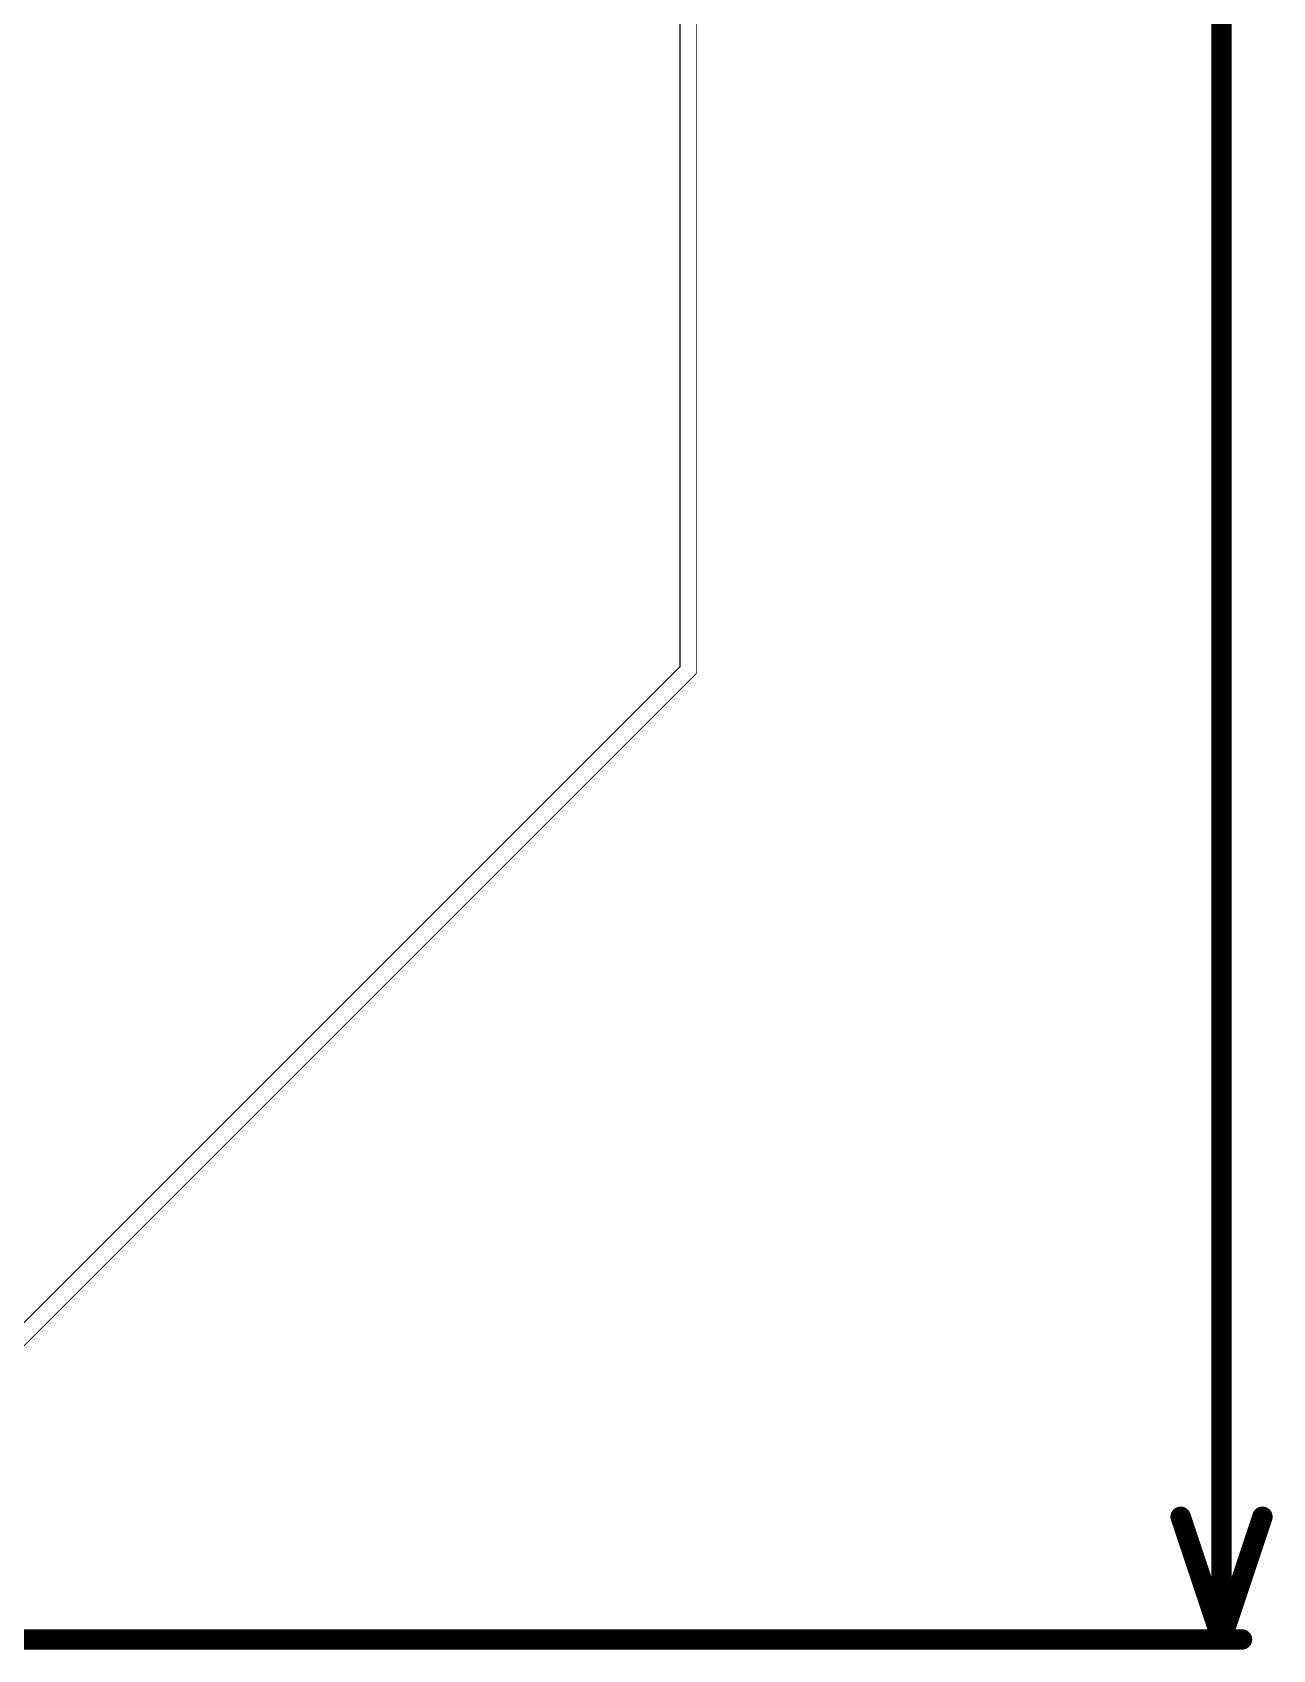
# Model space of a CAD drawing. Header units: inches. Extents: x 0 to 7.57, y 0 to 3.51.
# Drawn here: x 3.465 to 4.071, y 0.005 to 0.796 of the extents above; entities that cross this region are included whole.
import ezdxf

# ---------------------------------------------------------------- set-up
doc = ezdxf.new("R2010")
doc.units = ezdxf.units.IN
doc.header["$MEASUREMENT"] = 0
for name, color, linetype in [('Keep-Out Layer', 6, 'Continuous'), ('L2', 5, 'Continuous'), ('Top Courtyard', 56, 'Continuous')]:
    doc.layers.add(name, color=color, linetype=linetype)

msp = doc.modelspace()

# ---------------------------------------------------------------- linework, layer by layer
at = {"layer": 'Keep-Out Layer'}
for points in [[(3.78937, 0.48228, 0.000394, 0.000394, 0), (3.78937, 2.84449, 0.000394, 0.000394, 0)], [(3.31693, 0.00984, 0.000394, 0.000394, 0), (3.78937, 0.48228, 0.000394, 0.000394, 0)]]:
    msp.add_lwpolyline(points, format="xyseb", dxfattribs=at)
msp.add_lwpolyline([(3.78927, 0.48228, 0.000197, 0.000197, 1), (3.78947, 0.48228, 0.000197, 0.000197, 1)], format="xyseb", close=True, dxfattribs=at)
msp.add_lwpolyline([(3.78927, 0.48228, 0.000197, 0.000197, 1), (3.78947, 0.48228, 0.000197, 0.000197, 1)], format="xyseb", close=True, dxfattribs=at)
at = {"layer": 'L2'}
for p, q in [((3.78134, 2.84116), (3.78134, 0.48561)), ((3.78134, 0.48561), (3.3136, 0.01787))]:
    msp.add_line(p, q, dxfattribs=at)
at = {"layer": 'Top Courtyard'}
for points in [[(4.04626, 0.00984, 0.01, 0.01, 0), (4.04626, 1.38099, 0.01, 0.01, 0)], [(4.02626, 0.06984, 0.01, 0.01, 0), (4.04626, 0.00984, 0.01, 0.01, 0)], [(4.04626, 0.00984, 0.01, 0.01, 0), (4.06626, 0.06984, 0.01, 0.01, 0)], [(3.32693, 0.00984, 0.01, 0.01, 0), (4.05626, 0.00984, 0.01, 0.01, 0)]]:
    msp.add_lwpolyline(points, format="xyseb", dxfattribs=at)
for points in [[(4.02376, 0.06984, 0.005, 0.005, 1), (4.02876, 0.06984, 0.005, 0.005, 1)], [(4.06376, 0.06984, 0.005, 0.005, 1), (4.06876, 0.06984, 0.005, 0.005, 1)], [(4.04376, 0.00984, 0.005, 0.005, 1), (4.04876, 0.00984, 0.005, 0.005, 1)], [(4.04376, 0.00984, 0.005, 0.005, 1), (4.04876, 0.00984, 0.005, 0.005, 1)], [(4.04376, 0.00984, 0.005, 0.005, 1), (4.04876, 0.00984, 0.005, 0.005, 1)], [(4.05376, 0.00984, 0.005, 0.005, 1), (4.05876, 0.00984, 0.005, 0.005, 1)]]:
    msp.add_lwpolyline(points, format="xyseb", close=True, dxfattribs=at)

doc.saveas('drawing.dxf')
